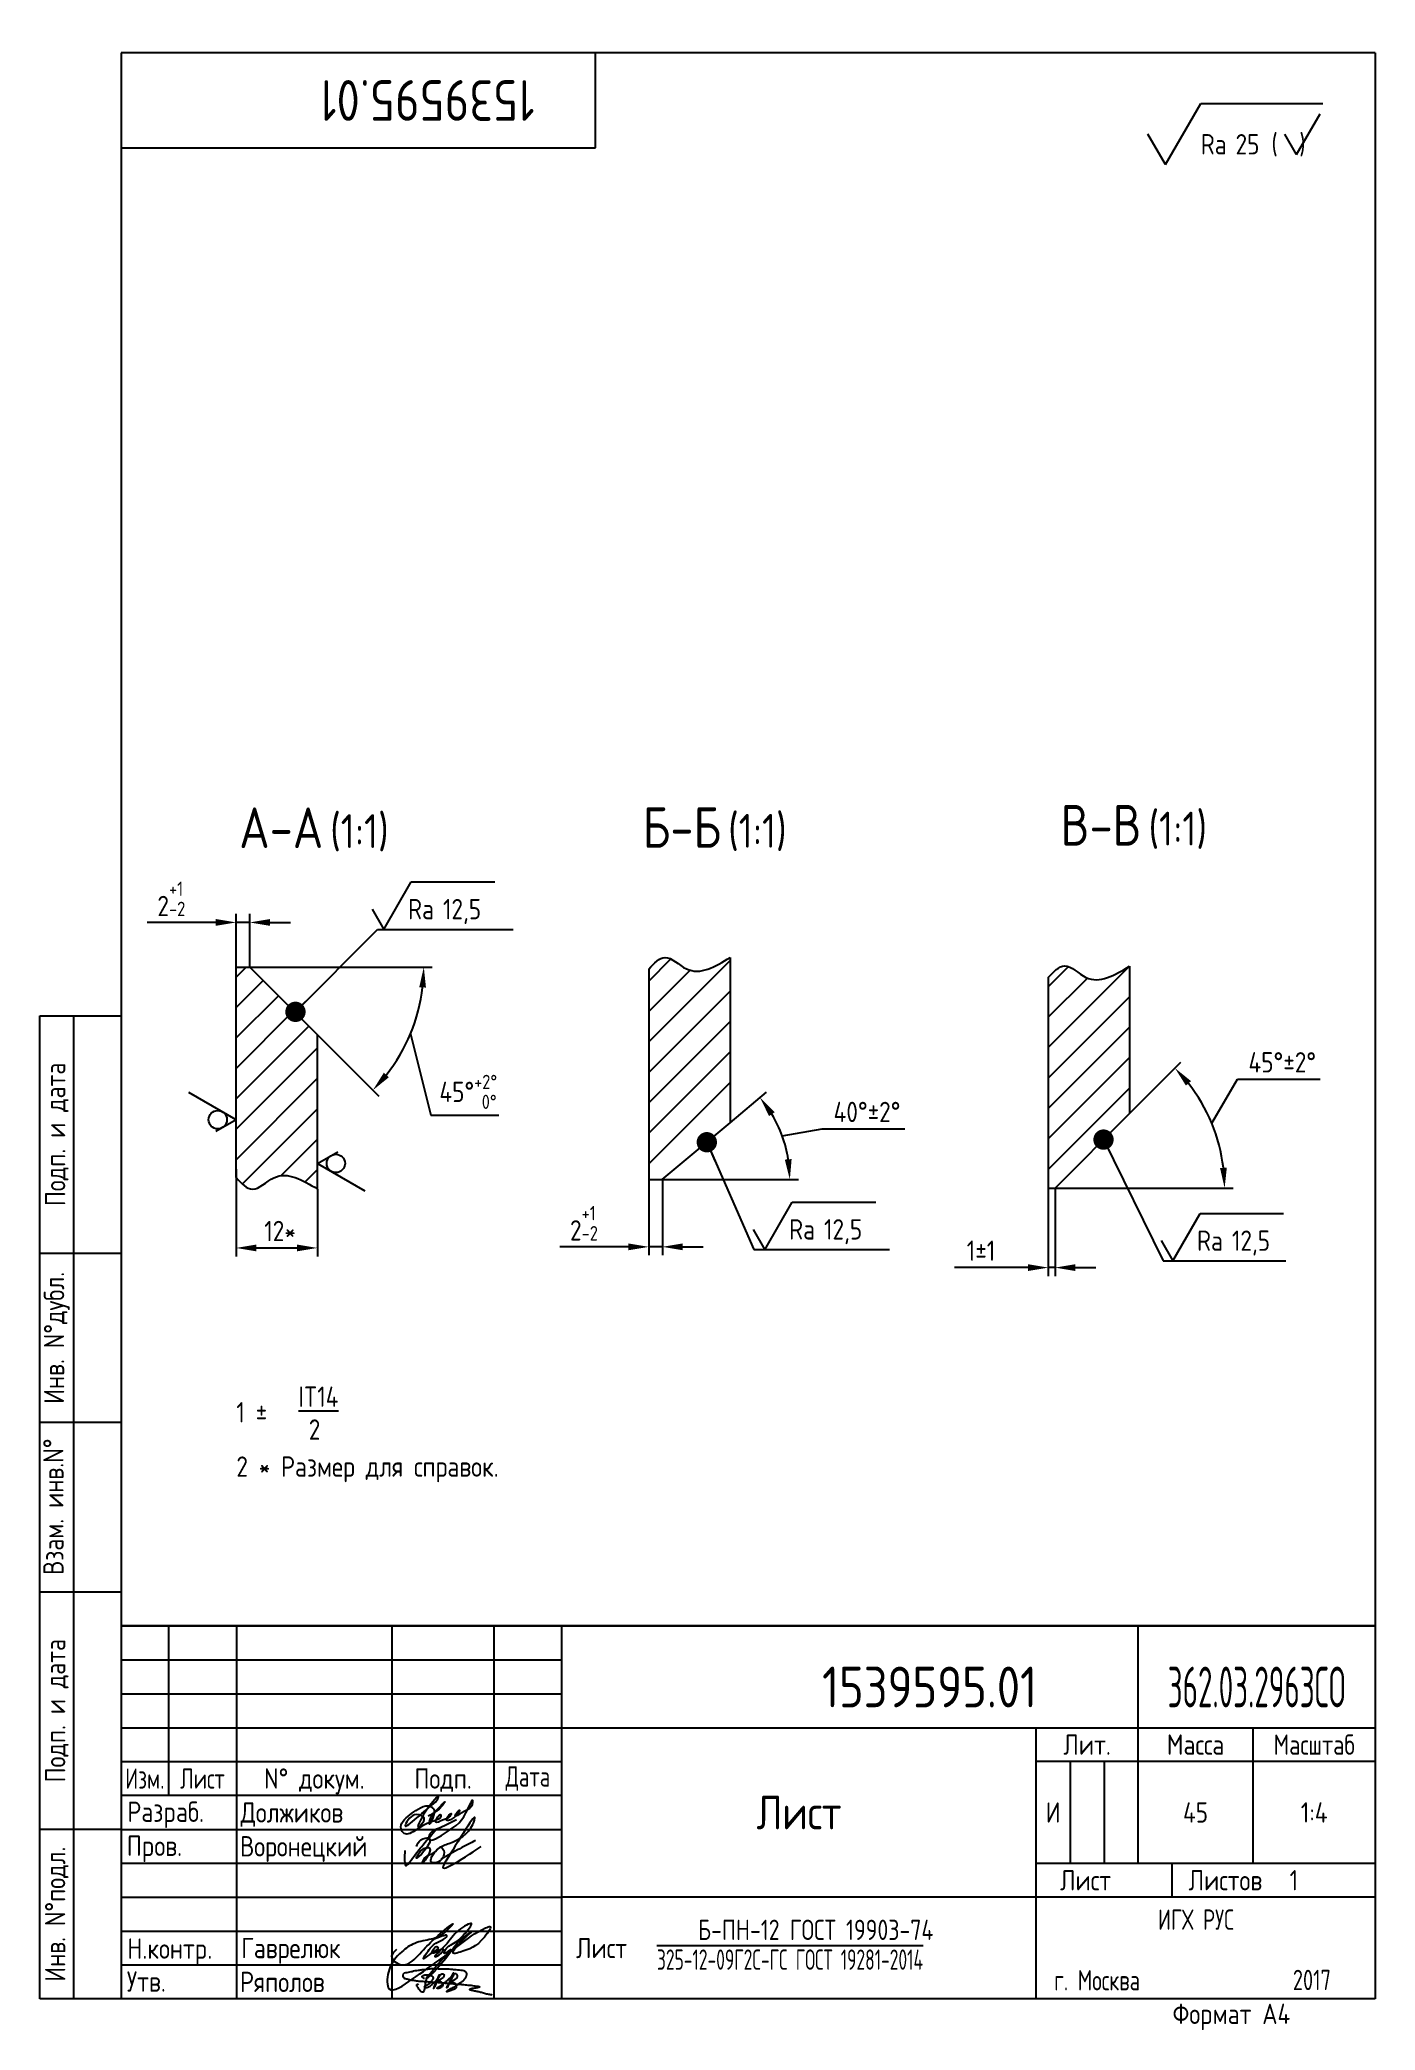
# Paper-space layout 'A4_protect' of a CAD drawing. Header units: millimetres. Extents: x 8 to 205, y 0 to 294.
# The model-space entities are those that its viewports show. They can reach past a viewport. Long polylines and large blocks are cut down to what shows.
import ezdxf
from ezdxf.enums import TextEntityAlignment as Align

# ---------------------------------------------------------------- set-up
doc = ezdxf.new("R2010")
doc.units = ezdxf.units.MM
doc.header["$LTSCALE"] = 0.7
for name, color, linetype in [('Bord', 1, 'Continuous'), ('Cont', 6, 'Continuous'), ('Dim', 7, 'Continuous'), ('Hatch', 2, 'Continuous'), ('Text', 3, 'Continuous'), ('Textb', 6, 'Continuous'), ('Vporti', 7, 'Continuous')]:
    doc.layers.add(name, color=color, linetype=linetype)
doc.layers.get('Vporti').off()
doc.styles.add('Style1', font='romans.shx', dxfattribs={"width": 0.8})
doc.dimstyles.new('Anqular$2', dxfattribs={"dimtxt": 3, "dimasz": 3, "dimexe": 1.25, "dimexo": 0, "dimgap": 1, "dimtad": 2, "dimtoh": 1, "dimtxsty": 'Style1', "dimcen": 2.5, "dimclrt": 3, "dimadec": 0, "dimazin": 0, "dimtfac": 1, "dimtmove": 1, "dimatfit": 3, "dimfxl": 1, "dimarcsym": 0})
doc.dimstyles.new('Lin', dxfattribs={"dimtxt": 3, "dimasz": 3, "dimexe": 1.25, "dimexo": 0, "dimgap": 1, "dimtad": 1, "dimtoh": 1, "dimdec": 3, "dimtxsty": 'Style1', "dimcen": 2.5, "dimclrt": 3, "dimadec": 0, "dimazin": 0, "dimtfac": 1, "dimtdec": 3, "dimtmove": 0, "dimatfit": 3, "dimldrblk": 'DOT', "dimfxl": 1, "dimarcsym": 0})
doc.dimstyles.new('Lin$0', dxfattribs={"dimtxt": 3, "dimasz": 3, "dimexe": 1.25, "dimexo": 0, "dimgap": 1, "dimtad": 1, "dimtoh": 1, "dimtxsty": 'Style1', "dimcen": 2.5, "dimclrt": 3, "dimadec": 0, "dimazin": 0, "dimtfac": 1, "dimtmove": 0, "dimatfit": 3, "dimldrblk": 'NONE', "dimfxl": 1, "dimarcsym": 0})

# ---------------------------------------------------------------- blocks, each defined once
blk = doc.blocks.new('A4')
at = {"layer": 'Bord'}
for p, q in [((20, 55), (85, 55)), ((20, 50), (85, 50)), ((20, 45), (85, 45)), ((160, 40), (160, 25)), ((165, 40), (165, 25)), ((20, 30), (85, 30)), ((20, 25), (85, 25)), ((20, 20), (85, 20)), ((20, 15), (85, 15)), ((20, 10), (85, 10))]:
    blk.add_line(p, q, dxfattribs=at)
at = {"layer": 'Cont'}
for p, q in [((205, 292), (20, 292)), ((20, 292), (20, 5)), ((90, 278), (90, 292)), ((205, 292), (205, 5)), ((20, 278), (90, 278)), ((8, 5), (8, 150)), ((8, 150), (20, 150)), ((13, 5), (13, 150)), ((8, 115), (20, 115)), ((20, 90), (8, 90)), ((20, 65), (8, 65)), ((205, 60), (20, 60)), ((20, 60), (205, 60)), ((27, 60), (27, 35)), ((37, 60), (37, 5)), ((60, 5), (60, 60)), ((75, 60), (75, 5)), ((85, 5), (85, 60)), ((170, 60), (170, 25)), ((85, 45), (205, 45)), ((155, 5), (155, 45)), ((187, 25), (187, 45)), ((20, 40), (85, 40)), ((205, 40), (155, 40)), ((85, 35), (20, 35)), ((20, 30), (8, 30)), ((155, 25), (205, 25)), ((175, 25), (175, 20)), ((205, 20), (85, 20)), ((20, 5), (8, 5)), ((205, 5), (20, 5))]:
    blk.add_line(p, q, dxfattribs=at)
at = {"layer": 'Text', "style": 'Style1', "width": 0.8}
for s, p in [('Подп. и дата', (10.5, 132.5)), ('Инв. N%%dдубл.', (10.5, 102.5)), ('Взам. инв.N%%d ', (10, 78.38)), ('Подп. и дата', (10.5, 47.5)), ('Инв. N%%dподл.', (10.5, 17.5))]:
    blk.add_text(s, height=3, rotation=90, dxfattribs=at).set_placement(p, align=Align.MIDDLE)
at = {"layer": 'Text', "style": 'Style1'}
for s, width, p in [('Лит.', 0.8, (162.5, 42.5)), ('Масса', 0.8, (178.5, 42.5)), ('Масштаб', 0.75, (196, 42.5)), ('Изм.', 0.7, (23.5, 37.5)), ('Лист', 0.7, (32, 37.5)), ('N%%d докум.', 0.8, (48.5, 37.5)), ('Подп.', 0.8, (67.5, 37.5)), ('Лист', 0.8, (162.27, 22.5)), ('Листов', 0.8, (182.9, 22.5))]:
    blk.add_text(s, height=3, dxfattribs=dict(at, width=width)).set_placement(p, align=Align.MIDDLE_CENTER)
at = {"layer": 'Text', "style": 'Style1', "width": 0.7}
for s, p in [('Дата', (80, 37.5)), ('ИГХ РУС', (178.57, 16.69))]:
    blk.add_text(s, height=3, dxfattribs=at).set_placement(p, align=Align.MIDDLE)
at = {"layer": 'Text', "style": 'Style1'}
for s, width, p in [('Разpаб.', 0.8, (20.92, 31.1)), ('Пpов.', 0.8, (20.84, 26.08)), ('Н.контp.', 0.8, (20.92, 10.92)), ('Утв.', 0.8, (20.84, 6.06)), ('г. Москва', 0.7, (157.64, 6.25)), ('Фоpмат А4', 0.8, (175.11, 1.29))]:
    blk.add_text(s, height=3, dxfattribs=dict(at, width=width)).set_placement(p)
for tag, p, width in [('ФИО', (39, 31), 0.8), ('ФИО', (39, 26), 0.8), ('ГОСТ_СОРТАМЕНТА', (98.19, 14), 0.8), ('ФИО', (39, 11), 0.8), ('ФИО', (39, 6), 0.8), ('2017', (192.85, 6.29), 0.7)]:
    blk.add_attdef(tag, p, '', height=3, dxfattribs=dict(at, width=width))
at = {"layer": 'Text', "style": 'Style1', "width": 0.8}
for tag, p in [('И', (157.49, 32.5)), ('700', (178.5, 32.5)), ('1:20', (196, 32.5))]:
    blk.add_attdef(tag, text='', height=3, dxfattribs=at).set_placement(p, align=Align.MIDDLE)
blk.add_attdef('Сборочный_чертеж', text='', height=3, dxfattribs=at).set_placement((120, 21.3), align=Align.CENTER)
for tag, p in [('1', (171.12, 22.5)), ('2', (193, 22.5))]:
    blk.add_attdef(tag, text='', height=3, dxfattribs=at).set_placement(p, align=Align.MIDDLE_CENTER)
blk.add_attdef('ЛИСТ', text='', height=3, dxfattribs=at).set_placement((85.99, 12.5), align=Align.MIDDLE_LEFT)
at = {"layer": 'Text', "style": 'Style1', "width": 0.7}
blk.add_attdef('%%OГОСТ_ТЕХ._ТРЕБОВАНИЙ', text='', height=3, dxfattribs=at).set_placement((98.19, 8), align=Align.BOTTOM_LEFT)
at = {"layer": 'Textb', "style": 'Style1', "width": 0.8}
blk.add_attdef('1234567', (81, 290), '', height=6, rotation=180, dxfattribs=at)
blk.add_attdef('1234567', (123.4, 48), '', height=6, dxfattribs=at)
for tag, height, p in [('123ХЯ', 6, (183.62, 48)), ('НАИМЕНОВАНИЕ', 5, (120, 30))]:
    blk.add_attdef(tag, text='', height=height, dxfattribs=at).set_placement(p, align=Align.CENTER)
blk = doc.blocks.new('A$C314368CF')
at = {"layer": 'Text'}
for q in [(7.18, 6), (1.98, 3)]:
    blk.add_line((3.72, 0), q, dxfattribs=at)
at = {"layer": 'Text', "style": 'Style1', "width": 0.8}
blk.add_text('(  )', height=3, dxfattribs=at).set_placement((0, 0))
blk = doc.blocks.new('sherISO_17')
at = {"layer": 'Cont'}
for p, q in [((-30.94, -16.46), (-25.74, -7.46)), ((-25.74, -7.46), (-7.72, -7.46)), ((-30.94, -16.46), (-33.54, -11.96))]:
    blk.add_line(p, q, dxfattribs=at)
blk.add_blockref('A$C314368CF', (-15.31, -14.96))
at = {"layer": 'Textb', "style": 'Style1', "width": 0.8}
blk.add_text('Ra', height=3, dxfattribs=at).set_placement((-25.74, -14.96))
blk.add_attdef('25', (-20.6, -14.96), '', height=3, dxfattribs=at)
blk = doc.blocks.new('ZNAK02')
at = {"layer": 'Textb', "style": 'Style1', "width": 0.8}
blk.add_attdef('А-А', text='', height=6, dxfattribs=at).set_placement((13.92, -0.06), align=Align.RIGHT)
blk.add_attdef('SC(1)', (14.94, -0.06), '', height=5, dxfattribs=at)
blk = doc.blocks.new('*D20')
at = {"layer": 'Defpoints', "color": 0, "transparency": 16777216}
for p in [(-723.39, 427.65), (-725.39, 421.07), (-723.39, 421.07, 0)]:
    blk.add_point(p, dxfattribs=at)
at = {"layer": 'Dim', "color": 0, "lineweight": -2, "transparency": 16777216}
for p, q in [((-725.39, 421.07), (-725.39, 428.9)), ((-723.39, 421.07), (-723.39, 428.9)), ((-728.39, 427.65), (-738.49, 427.65)), ((-723.39, 427.65), (-725.39, 427.65)), ((-720.39, 427.65), (-717.39, 427.65))]:
    blk.add_line(p, q, dxfattribs=at)
at = {"layer": 'Dim', "color": 0, "transparency": 16777216}
for points in [[(-728.39, 428.15), (-728.39, 427.15), (-725.39, 427.65)], [(-720.39, 428.15), (-720.39, 427.15), (-723.39, 427.65)]]:
    blk.add_solid(points, dxfattribs=at)
at = {"layer": 'Dim', "color": 3, "transparency": 16777216, "insert": (-734.94, 431.13), "char_height": 3, "attachment_point": 5, "style": 'Style1'}
blk.add_mtext('2{}{\\H0.71x;\\C3;\\S+1^ -2;}', dxfattribs=at)
blk = doc.blocks.new('_Dot')
at = {"color": 0, "linetype": 'ByBlock', "lineweight": -2}
blk.add_line((-0.5, 0), (-1, 0), dxfattribs=at)
at = {"color": 0, "linetype": 'ByBlock', "const_width": 0.5}
blk.add_lwpolyline([(-0.25, 0, 1), (0.25, 0, 1)], format="xyb", close=True, dxfattribs=at)
blk = doc.blocks.new('*D21')
at = {"layer": 'Defpoints', "color": 0, "transparency": 16777216}
for p in [(-725.39, 391.27), (-713.39, 388.33), (-713.39, 379.64)]:
    blk.add_point(p, dxfattribs=at)
at = {"layer": 'Dim', "color": 0, "lineweight": -2, "transparency": 16777216}
for p, q in [((-725.39, 391.27), (-725.39, 378.39)), ((-713.39, 388.33), (-713.39, 378.39)), ((-722.39, 379.64), (-716.39, 379.64))]:
    blk.add_line(p, q, dxfattribs=at)
at = {"layer": 'Dim', "color": 0, "transparency": 16777216}
for points in [[(-722.39, 380.14), (-722.39, 379.14), (-725.39, 379.64)], [(-716.39, 380.14), (-716.39, 379.14), (-713.39, 379.64)]]:
    blk.add_solid(points, dxfattribs=at)
at = {"layer": 'Dim', "color": 3, "transparency": 16777216, "insert": (-718.91, 382.14), "char_height": 3, "attachment_point": 5, "style": 'Style1'}
blk.add_mtext('12*', dxfattribs=at)
blk = doc.blocks.new('_None')
blk = doc.blocks.new('*D22')
at = {"layer": 'Defpoints', "color": 0, "transparency": 16777216}
for p in [(-725.39, 421.07), (-723.39, 421.07), (-723.39, 421.07), (-698.58, 414.42), (-713.39, 411.07)]:
    blk.add_point(p, dxfattribs=at)
at = {"layer": 'Dim', "color": 0, "lineweight": -2, "transparency": 16777216}
for p, q in [((-723.39, 421.07), (-696.45, 421.07)), ((-713.39, 411.07), (-704.34, 402.02)), ((-699.66, 411.24), (-696.65, 399.21)), ((-696.65, 399.21), (-686.63, 399.21))]:
    blk.add_line(p, q, dxfattribs=at)
blk.add_arc((-723.39, 421.07), 25.69, 321.6957, 353.3043, dxfattribs=at)
at = {"layer": 'Dim', "color": 0, "transparency": 16777216}
for points in [[(-698.37, 418.1), (-697.38, 418.04), (-697.7, 421.07)], [(-702.86, 404.81), (-703.6, 405.48), (-705.22, 402.9)]]:
    blk.add_solid(points, dxfattribs=at)
at = {"layer": 'Dim', "color": 3, "transparency": 16777216, "insert": (-691.14, 402.66), "char_height": 3, "attachment_point": 5, "style": 'Style1'}
blk.add_mtext('\\A1;45°{\\H2.100000;\\S+2°^  0°;}', dxfattribs=at)
blk = doc.blocks.new('sherISO_01')
at = {"layer": 'Text'}
blk.add_line((4.04, 7), (16.36, 7), dxfattribs=at)
blk.add_lwpolyline([(-1.73, 3), (0, 0), (4.04, 7)], dxfattribs=at)
at = {"layer": 'Text', "style": 'Style1', "width": 0.8}
blk.add_text('Ra', height=3, dxfattribs=at).set_placement((3.58, 1.5))
blk.add_attdef('12,5', (8.73, 1.5), '', height=3, dxfattribs=at)
blk = doc.blocks.new('*D23')
at = {"layer": 'Defpoints', "color": 0, "transparency": 16777216}
for p in [(-664.51, 389.72), (-662.51, 389.72, 0), (-662.51, 379.8)]:
    blk.add_point(p, dxfattribs=at)
at = {"layer": 'Dim', "color": 0, "lineweight": -2, "transparency": 16777216}
for p, q in [((-664.51, 389.72), (-664.51, 378.55)), ((-662.51, 389.72), (-662.51, 378.55)), ((-667.51, 379.8), (-677.62, 379.8)), ((-662.51, 379.8), (-664.51, 379.8)), ((-659.51, 379.8), (-656.51, 379.8))]:
    blk.add_line(p, q, dxfattribs=at)
at = {"layer": 'Dim', "color": 0, "transparency": 16777216}
for points in [[(-667.51, 380.3), (-667.51, 379.3), (-664.51, 379.8)], [(-659.51, 380.3), (-659.51, 379.3), (-662.51, 379.8)]]:
    blk.add_solid(points, dxfattribs=at)
at = {"layer": 'Dim', "color": 3, "transparency": 16777216, "insert": (-674.07, 383.29), "char_height": 3, "attachment_point": 5, "style": 'Style1'}
blk.add_mtext('2{}{\\H0.71x;\\C3;\\S+1^ -2;}', dxfattribs=at)
blk = doc.blocks.new('*D24')
at = {"layer": 'Defpoints', "color": 0, "transparency": 16777216}
for p in [(-652.51, 398.11), (-645.7, 398.17), (-664.51, 389.72), (-662.51, 389.72), (-662.51, 389.72)]:
    blk.add_point(p, dxfattribs=at)
at = {"layer": 'Dim', "color": 0, "lineweight": -2, "transparency": 16777216}
for p, q in [((-652.51, 398.11), (-647.14, 402.62)), ((-644.83, 396.16), (-638.92, 397.2)), ((-638.92, 397.2), (-626.72, 397.2)), ((-662.51, 389.72), (-642.45, 389.72))]:
    blk.add_line(p, q, dxfattribs=at)
blk.add_arc((-662.51, 389.72), 18.82, 9.145, 30.855, dxfattribs=at)
at = {"layer": 'Dim', "color": 0, "transparency": 16777216}
for points in [[(-646.77, 399.08), (-645.95, 399.66), (-648.1, 401.82)], [(-643.44, 392.75), (-644.44, 392.67), (-643.7, 389.72)]]:
    blk.add_solid(points, dxfattribs=at)
at = {"layer": 'Dim', "color": 3, "transparency": 16777216, "insert": (-632.32, 399.7), "char_height": 3, "attachment_point": 5, "style": 'Style1'}
blk.add_mtext('40°%%p2%%d', dxfattribs=at)
blk = doc.blocks.new('sherISO_09')
at = {"layer": 'Text'}
for q in [(4.04, 7), (-1.73, 3)]:
    blk.add_line((0, 0), q, dxfattribs=at)
blk.add_circle((0, 2.71), 1.35, dxfattribs=at)
blk = doc.blocks.new('*D25')
at = {"layer": 'Defpoints', "color": 0, "transparency": 16777216}
for p in [(-605.58, 388.47), (-604.58, 388.47), (-604.58, 376.74)]:
    blk.add_point(p, dxfattribs=at)
at = {"layer": 'Dim', "color": 0, "lineweight": -2, "transparency": 16777216}
for p, q in [((-605.58, 388.47), (-605.58, 375.49)), ((-604.58, 388.47), (-604.58, 375.49)), ((-608.58, 376.74), (-619.41, 376.74)), ((-604.58, 376.74), (-605.58, 376.74)), ((-601.58, 376.74), (-598.58, 376.74))]:
    blk.add_line(p, q, dxfattribs=at)
at = {"layer": 'Dim', "color": 0, "transparency": 16777216}
for points in [[(-608.58, 377.24), (-608.58, 376.24), (-605.58, 376.74)], [(-601.58, 377.24), (-601.58, 376.24), (-604.58, 376.74)]]:
    blk.add_solid(points, dxfattribs=at)
at = {"layer": 'Dim', "color": 3, "transparency": 16777216, "insert": (-615.5, 379.24), "char_height": 3, "attachment_point": 5, "style": 'Style1'}
blk.add_mtext('1%%p1', dxfattribs=at)
blk = doc.blocks.new('*D26')
at = {"layer": 'Defpoints', "color": 0, "transparency": 16777216}
for p in [(-594.58, 398.47), (-580.41, 394.94), (-606.58, 388.47), (-604.58, 388.47), (-604.58, 388.47)]:
    blk.add_point(p, dxfattribs=at)
at = {"layer": 'Dim', "color": 0, "lineweight": -2, "transparency": 16777216}
for p, q in [((-594.58, 398.47), (-586, 407.04)), ((-581.46, 398.04), (-577.66, 404.52)), ((-577.66, 404.52), (-565.46, 404.52)), ((-604.58, 388.47), (-578.31, 388.47))]:
    blk.add_line(p, q, dxfattribs=at)
blk.add_arc((-604.58, 388.47), 25.02, 6.8732, 38.1268, dxfattribs=at)
at = {"layer": 'Dim', "color": 0, "transparency": 16777216}
for points in [[(-585.27, 403.58), (-584.52, 404.25), (-586.89, 406.16)], [(-579.24, 391.49), (-580.24, 391.43), (-579.56, 388.47)]]:
    blk.add_solid(points, dxfattribs=at)
at = {"layer": 'Dim', "color": 3, "transparency": 16777216, "insert": (-571.06, 407.02), "char_height": 3, "attachment_point": 5, "style": 'Style1'}
blk.add_mtext('45°%%p2%%d', dxfattribs=at)

msp = doc.modelspace()

# ---------------------------------------------------------------- hatches: boundary and pattern name
at = {"layer": 'Hatch'}
h = msp.add_hatch(dxfattribs=at)
h.set_pattern_fill('ANSI31', color=256, angle=-180, style=0)
h.set_pattern_definition([(45, (-2000.099, 93.696), (-2.245064, 2.245064), [])])
edge = h.paths.add_edge_path()
edge.add_line((-652.5148, 399.723), (-662.5148, 389.723))
edge.add_line((-662.5148, 389.723), (-664.5148, 389.723))
edge.add_line((-664.5148, 389.723), (-664.5148, 420.7737))
edge.add_spline(control_points=[(-664.5148, 420.7737), (-663.7247, 421.622), (-661.9793, 423.4959), (-658.0973, 419.1144), (-654.7152, 421.1394), (-652.5148, 422.4568)], knot_values=[0, 0, 0, 0, 2.95589732, 6.52954681, 13.1833121, 13.1833121, 13.1833121, 13.1833121], degree=3, periodic=0)
edge.add_line((-652.5148, 422.4568), (-652.5148, 399.723))
h = msp.add_hatch(dxfattribs=at)
h.set_pattern_fill('ANSI31', color=256, style=0)
edge = h.paths.add_edge_path()
edge.add_line((-713.3859, 411.0668), (-723.3859, 421.0668))
edge.add_line((-723.3859, 421.0668), (-725.3859, 421.0668))
edge.add_line((-725.3859, 421.0668), (-725.3859, 390.0161))
edge.add_spline(control_points=[(-725.3859, 390.0161), (-724.5958, 389.1678), (-722.8504, 387.2939), (-718.9684, 391.6754), (-715.5863, 389.6505), (-713.3859, 388.3331)], knot_values=[0, 0, 0, 0, 2.95589732, 6.52954681, 13.1833121, 13.1833121, 13.1833121, 13.1833121], degree=3, periodic=0)
edge.add_line((-713.3859, 388.3331), (-713.3859, 411.0668))
h = msp.add_hatch(dxfattribs=at)
h.set_pattern_fill('ANSI31', color=256, style=0)
edge = h.paths.add_edge_path()
edge.add_spline(control_points=[(-593.5816, 421.2006), (-595.782, 419.8831), (-599.1641, 417.8582), (-603.0461, 422.2397), (-604.7915, 420.3658), (-605.5816, 419.5175)], knot_values=[0, 0, 0, 0, 6.65376529, 10.22741478, 13.1833121, 13.1833121, 13.1833121, 13.1833121], degree=3, periodic=0)
edge.add_line((-605.5816, 419.5175), (-605.5816, 388.4668))
edge.add_line((-605.5816, 388.4668), (-604.5816, 388.4668))
edge.add_line((-604.5816, 388.4668), (-593.5816, 399.4668))
edge.add_line((-593.5816, 399.4668), (-593.5816, 421.2006))

# ---------------------------------------------------------------- linework, layer by layer
at = {"layer": 'Bord'}
for points in [[(-664.5148, 420.7737), (-663.7247, 421.622), (-661.9793, 423.4959), (-658.0973, 419.1144), (-654.7152, 421.1394), (-652.5148, 422.4568)], [(-605.5816, 419.5175), (-604.7915, 420.3658), (-603.0461, 422.2397), (-599.1641, 417.8582), (-595.782, 419.8831), (-593.5816, 421.2006)], [(-725.3859, 390.0161), (-724.5958, 389.1678), (-722.8504, 387.2939), (-718.9684, 391.6754), (-715.5863, 389.6505), (-713.3859, 388.3331)]]:
    msp.add_open_spline(points, degree=3, knots=[0, 0, 0, 0, 2.95589732, 6.52954681, 13.1833121, 13.1833121, 13.1833121, 13.1833121], dxfattribs=at)
at = {"layer": 'Cont'}
for p, q in [((-725.3859, 390.0161), (-725.3859, 421.0668)), ((-725.3859, 421.0668), (-723.3859, 421.0668)), ((-725.3859, 421.0668), (-723.3859, 421.0668)), ((-723.3859, 421.0668), (-713.3859, 411.0668)), ((-664.5148, 420.7737), (-664.5148, 389.723)), ((-652.5148, 422.4568), (-652.5148, 398.114)), ((-593.5816, 421.2006), (-593.5816, 399.4668)), ((-605.5816, 419.5175), (-605.5816, 388.4668)), ((-713.3859, 388.3331), (-713.3859, 411.0668)), ((-604.5816, 388.4668), (-593.5816, 399.4668)), ((-662.5148, 389.723), (-652.5148, 398.114)), ((-664.5148, 389.723), (-662.5148, 389.723)), ((-605.5816, 388.4668), (-604.5816, 388.4668)), ((-605.5816, 388.4668), (-604.5816, 388.4668))]:
    msp.add_line(p, q, dxfattribs=at)

# ---------------------------------------------------------------- block references
for p, rotation in [((-725.3859, 398.5491), 90), ((-713.3859, 392.1017), 270)]:
    msp.add_blockref('sherISO_09', p, dxfattribs=dict(rotation=rotation))
at = {"layer": 'Dim'}
for p in [(-703.604, 426.6137), (-647.3892, 379.3826), (-587.2184, 377.7155)]:
    msp.add_blockref('sherISO_01', p, dxfattribs=at).add_auto_attribs({'12,5': '12,5'})
at = {"layer": 'Textb'}
for p, values in [((-726.4523, 438.6764, 0), {'А-А': 'А-А', 'SC(1)': '(1:1)'}), ((-667.7452, 438.7271, 0), {'А-А': 'Б-Б', 'SC(1)': '(1:1)'}), ((-605.7322, 439.0422, 0), {'А-А': 'B-B', 'SC(1)': '(1:1)'})]:
    msp.add_blockref('ZNAK02', p, dxfattribs=at).add_auto_attribs(values)

# ---------------------------------------------------------------- dimensions: what is measured, and where the dimension line sits
at = {"layer": 'Dim'}
for base, p1, p2, text, dimstyle, override, picture, middle in [((-723.3859, 427.6453), (-725.3859, 421.0668), (-723.3859, 421.0668, 0), '<>{}{\\H0.71x;\\C3;\\S+1^ -2;}', 'Lin', {"dimtp": 1, "dimtm": 2, "dimtmove": 0}, '*D20', (-734.9396, 427.6453)), ((-713.3859, 379.6406), (-725.3859, 391.2689), (-713.3859, 388.3331), '<>*', 'Lin$0', {"dimtp": 1, "dimtm": 2}, '*D21', (-718.9093, 379.6406)), ((-662.5148, 379.8003), (-664.5148, 389.723), (-662.5148, 389.723, 0), '<>{}{\\H0.71x;\\C3;\\S+1^ -2;}', 'Lin', {"dimtp": 1, "dimtm": 2, "dimtmove": 0}, '*D23', (-674.0685, 379.8003)), ((-604.5816, 376.7437), (-605.5816, 388.4668), (-604.5816, 388.4668), '<>%%p1', 'Lin', {"dimtp": 1, "dimtm": 2, "dimtmove": 0}, '*D25', (-615.4959, 376.7437))]:
    dim = msp.add_linear_dim(base=base, p1=p1, p2=p2, text=text, dimstyle=dimstyle, override=override, dxfattribs=at)
    dim.commit()
    dim.dimension.update_dxf_attribs({"geometry": picture, "text_midpoint": middle, "dimtype": 160})
dim = msp.add_angular_dim_2l(base=(-698.5751, 414.4187), line1=((-725.3859, 421.0668), (-723.3859, 421.0668)), line2=((-723.3859, 421.0668), (-713.3859, 411.0668)), dimstyle='Anqular$2', override={"dimgap": 1, "dimtol": 1, "dimlim": 0, "dimtp": 2, "dimtm": 0, "dimtfac": 0.7, "dimtmove": 1, "dimtolj": 1}, dxfattribs=at)
dim.commit()
dim.dimension.update_dxf_attribs({"geometry": '*D22', "text_midpoint": (-691.1422, 402.6598), "dimtype": 162})
dim = msp.add_angular_dim_2l(base=(-580.4111, 394.9433), line1=((-606.5816, 388.4668), (-604.5816, 388.4668)), line2=((-604.5816, 388.4668), (-594.5816, 398.4668)), text='<>%%p2%%d', dimstyle='Anqular$2', override={"dimtmove": 1}, dxfattribs=at)
dim.commit()
dim.dimension.update_dxf_attribs({"geometry": '*D26', "text_midpoint": (-571.0583, 407.0154), "dimtype": 162})
dim = msp.add_angular_dim_2l(base=(-645.7004, 398.1676), line1=((-662.5148, 389.723), (-652.5148, 398.114)), line2=((-664.5148, 389.723), (-662.5148, 389.723)), text='<>%%p2%%d', dimstyle='Anqular$2', dxfattribs=at)
dim.commit()
dim.dimension.update_dxf_attribs({"geometry": '*D24', "text_midpoint": (-632.3249, 399.7003)})

# ---------------------------------------------------------------- leaders
for points in [[(-716.6332, 414.4623), (-704.5366, 426.6301), (-684.5366, 426.6301)], [(-655.9501, 395.2315), (-648.9989, 379.3989), (-628.9989, 379.3989)], [(-597.4285, 395.6199), (-588.631, 377.7318), (-570.5576, 377.7318)]]:
    msp.add_leader(points, dimstyle='Lin', dxfattribs=at)

psp = doc.layouts.new('A4_protect')

# ---------------------------------------------------------------- linework, layer by layer
at = {"layer": 'Cont'}
psp.add_line((205, 292), (205, 5), dxfattribs=at)
at = {"layer": 'Text'}
for points, knots in [([(69.47, 31.43), (68.71, 31.01), (67.39, 30.28), (65.52, 29.7), (65.2, 27.77), (70.12, 30.87), (70.45, 31.48), (71.86, 34.5), (71.83, 33.07), (70.96, 32.94), (68.76, 31.47), (70.08, 33.22), (69.54, 31.71), (67.02, 30.6), (68.91, 32.77), (68.36, 31.57), (67.64, 31.6), (65.77, 30.36), (67.11, 32.62), (67.23, 31.53), (65.32, 31.08), (64.05, 30.25), (61.91, 28.9), (60.86, 30.63), (62.36, 32.05), (63.77, 33.01), (65.05, 33.65), (66.01, 33.24), (66.42, 32.25), (65.12, 29.93), (65.82, 32.22), (66.42, 32.67), (68.07, 34.48), (67.08, 33.03), (66.35, 32.49), (65.55, 32.1), (65.3, 31.97)], [0, 0, 0, 0, 2.703743, 4.672825, 5.02799, 7.955933, 13.437489, 13.883188, 14.189441, 16.413959, 17.478513, 18.47964, 18.959294, 20.910841, 22.003091, 22.470554, 23.533771, 24.710748, 26.01626, 26.201331, 27.488187, 30.382065, 32.258784, 33.069724, 35.439902, 37.010787, 38.612861, 39.32109, 39.818865, 41.83144, 42.782113, 44.494961, 45.867914, 46.467245, 48.290622, 49.101188, 49.101188, 49.101188, 49.101188]), ([(63.82, 30.64), (64.24, 31.56), (64.78, 32.74), (67.04, 35.31), (66.59, 34.14), (65.09, 33.11), (60.88, 29), (62.53, 31.75), (63.51, 32.43), (65.08, 31.74), (64.44, 30.93), (63.92, 30.24), (63.76, 30.51), (63.8, 30.6), (63.82, 30.64)], [0, 0, 0, 0, 4.062617, 5.226919, 5.800291, 6.663227, 11.774431, 12.938639, 14.11351, 15.354081, 16.396133, 16.918576, 17.03251, 17.182794, 17.182794, 17.182794, 17.182794]), ([(63.55, 27.45), (63.71, 27.83), (64.02, 28.58), (66.53, 29.14), (64.72, 26.69), (63.2, 25.36), (64.26, 27.35), (66.4, 27.42), (63.93, 24.12), (64.99, 26.33), (66.16, 26.23), (67.13, 27.73), (67.97, 26.36), (67.13, 25.02), (65.1, 25.02), (66.68, 27.42), (69.09, 28.09), (71.46, 29.37), (72.95, 33.8), (69.17, 27.27), (66.5, 23.13), (69.97, 25.4), (73.11, 27.45)], [0, 0, 0, 0, 1.213353, 2.399709, 5.497648, 5.861317, 7.611627, 8.43806, 10.837371, 11.583123, 13.461301, 14.534506, 15.162086, 17.217848, 17.944717, 20.123775, 21.948027, 26.460707, 27.144718, 34.52243, 35.159468, 41.304292, 41.304292, 41.304292, 41.304292]), ([(61.86, 26.89), (61.82, 26.44), (61.76, 25.78), (61.91, 24.24), (63.25, 26.14), (64.38, 27.57), (65.76, 29.18), (66.56, 30.12)], [0, 0, 0, 0, 1.523947, 2.237958, 3.351836, 5.856423, 9.374056, 9.374056, 9.374056, 9.374056]), ([(72.29, 28.34), (71.52, 27.95), (69.8, 27.08), (68.13, 26.13), (67.21, 25.6)], [0, 0, 0, 0, 2.587978, 5.77327, 5.77327, 5.77327, 5.77327]), ([(60.6, 12.27), (60.26, 11.96), (59.38, 11.15), (61.77, 9.29), (64.91, 12.55), (66.4, 14.16), (69.29, 16.38), (67.39, 14.3), (65.98, 13.78), (63.28, 13.39), (60.98, 11.73), (59.25, 9.69), (59.1, 5.17), (65.25, 9.54), (69.01, 12.15), (72.29, 14.85), (74.96, 15.98), (72.64, 12.65), (71.35, 12.33), (68.04, 11.27), (70.3, 13.7), (72.37, 15.42), (69.68, 13.61), (68.58, 11.51), (63.8, 6.39), (66.4, 9.87), (69.51, 13.09), (67.38, 11.29), (67.93, 12.62), (69.09, 13.15), (70.28, 14), (72.54, 16.85), (68.92, 14.74), (68.62, 13.43), (65.58, 10.83), (67.19, 11.53), (67.8, 12.75), (66.74, 11.97), (65.44, 11.44), (66.49, 13.09), (66.85, 12.37), (65.78, 11.91), (63.97, 10.16), (65.46, 12.4), (66.38, 13.35), (67.53, 13.67), (68.49, 14.7), (67.24, 14.22), (66.2, 13.82)], [0, 0, 0, 0, 1.17994, 3.087717, 5.863103, 12.338328, 12.854096, 14.088578, 16.834551, 19.302558, 21.570562, 25.210018, 27.650956, 31.348291, 40.129863, 44.562748, 45.223917, 46.979401, 51.214655, 52.099288, 55.323111, 56.227801, 58.471865, 60.028126, 65.752911, 68.466223, 71.038525, 71.934922, 72.780229, 73.495807, 76.028152, 77.999346, 80.11892, 83.1954, 85.334448, 86.270878, 87.060466, 88.110212, 88.803314, 89.989889, 90.197567, 90.706974, 92.884587, 94.19917, 96.055742, 97.375783, 97.753899, 99.636325, 99.636325, 99.636325, 99.636325]), ([(64.74, 7.99), (64.69, 8), (64.61, 8.03), (64.51, 8.12), (64.42, 8.19), (64.36, 8.31), (64.44, 8.39), (64.56, 8.46), (64.73, 8.51), (64.93, 8.54), (65.17, 8.57), (65.39, 8.54), (65.62, 8.49), (65.82, 8.4), (66.02, 8.25), (66.03, 8.04), (65.95, 7.88), (65.85, 7.72), (65.74, 7.56), (65.6, 7.4), (65.47, 7.24), (65.32, 7.14), (65.2, 7.04), (65.06, 6.98), (64.92, 6.92), (64.81, 6.86), (64.73, 6.83), (64.69, 6.77), (64.76, 6.72), (64.84, 6.71), (64.97, 6.69), (65.12, 6.69), (65.29, 6.74), (65.49, 6.81), (65.67, 6.96), (65.83, 7.13), (66.01, 7.27), (66.16, 7.43), (66.31, 7.55), (66.41, 7.66), (66.5, 7.76), (66.64, 7.91), (66.76, 8.15), (66.86, 8.3), (66.92, 8.58), (66.8, 8.28), (66.77, 8.06), (66.61, 7.71), (66.52, 7.43), (66.43, 7.19), (66.32, 6.93), (66.24, 6.74), (66.03, 6.39), (66.19, 6.79), (66.28, 7.07), (66.45, 7.36), (66.58, 7.62), (66.65, 7.81), (66.76, 8.02), (66.89, 8.2), (66.97, 8.37), (67.09, 8.5), (67.22, 8.66), (67.42, 8.72), (67.59, 8.65), (67.65, 8.49), (67.6, 8.32), (67.47, 8.13), (67.27, 7.99), (67.12, 7.84), (66.97, 7.78), (66.88, 7.74), (66.69, 7.71), (66.92, 7.69), (67.05, 7.62), (67.22, 7.55), (67.32, 7.41), (67.42, 7.29), (67.46, 7.16), (67.46, 6.99), (67.37, 6.82), (67.2, 6.68), (66.98, 6.56), (66.8, 6.48), (66.59, 6.54), (66.7, 6.72), (66.85, 6.78), (67.02, 6.89), (67.18, 6.98), (67.31, 7.08), (67.43, 7.15), (67.52, 7.23), (67.62, 7.3), (67.72, 7.39), (67.85, 7.49), (68.03, 7.64), (68.22, 7.81), (68.4, 7.99), (68.55, 8.11), (68.69, 8.23), (68.77, 8.36), (68.89, 8.46), (68.99, 8.59), (69.05, 8.7), (69.06, 8.89), (68.91, 8.7), (68.85, 8.56), (68.75, 8.31), (68.67, 8.08), (68.57, 7.84), (68.5, 7.6), (68.4, 7.4), (68.3, 7.17), (68.24, 6.96), (68.17, 6.76), (68.13, 6.65), (67.96, 6.61), (68.19, 6.95), (68.32, 7.16), (68.5, 7.49), (68.62, 7.7), (68.75, 7.94), (68.91, 8.22), (69.04, 8.51), (69.18, 8.69), (69.36, 8.8), (69.52, 8.63), (69.57, 8.43), (69.56, 8.24), (69.51, 8.07), (69.4, 7.95), (69.26, 7.84), (69.1, 7.73), (68.94, 7.65), (68.78, 7.61), (68.68, 7.59), (68.46, 7.6), (68.64, 7.56), (68.72, 7.52), (68.84, 7.5), (68.96, 7.45), (69.09, 7.43), (69.19, 7.34), (69.27, 7.24), (69.35, 7.13), (69.4, 7.01), (69.44, 6.88), (69.45, 6.75), (69.43, 6.61), (69.32, 6.5), (69.17, 6.39), (68.97, 6.35), (68.76, 6.27), (68.54, 6.17), (68.28, 6.1), (68.14, 6.06), (67.99, 6.04), (68.09, 6.2), (68.18, 6.26), (68.39, 6.4), (68.63, 6.5), (68.9, 6.66), (69.12, 6.78), (69.27, 6.85), (69.41, 6.94), (69.56, 7.05), (69.78, 7.2), (70.05, 7.38), (70.31, 7.56), (70.54, 7.74), (70.67, 7.91), (70.8, 8.06), (70.87, 8.22), (70.94, 8.36), (70.99, 8.54), (71.02, 8.75), (70.78, 9.1), (70.24, 9.21), (69.66, 9.25), (69.14, 9.28), (68.63, 9.35), (68.14, 9.37), (67.67, 9.36), (67.24, 9.4), (66.85, 9.4), (66.53, 9.43), (66.22, 9.45), (65.88, 9.43), (65.54, 9.41), (65.18, 9.35), (64.79, 9.29), (64.43, 9.28), (64.1, 9.23), (63.75, 9.14), (63.35, 9.15), (62.95, 8.99), (62.53, 8.97), (62.15, 8.86), (61.82, 8.81), (61.6, 8.67), (61.54, 8.44), (61.59, 8.22), (61.83, 8), (62.16, 7.95), (62.57, 7.82), (63.05, 7.77), (63.5, 7.67), (63.92, 7.63), (64.29, 7.63), (64.68, 7.56), (65.25, 7.55), (65.82, 7.45), (66.48, 7.48), (67.1, 7.38), (67.7, 7.33), (68.3, 7.33), (68.89, 7.24), (69.56, 7.17), (70.21, 7.16), (70.73, 7.08), (71.18, 7.04), (71.6, 7.02), (71.98, 6.94), (72.3, 6.9), (72.58, 6.86), (72.75, 6.85), (72.99, 6.75), (72.75, 6.68), (72.58, 6.64), (72.28, 6.6), (71.94, 6.54), (71.67, 6.53), (71.22, 6.36), (71.79, 6.29), (72.11, 6.21), (72.65, 6.09), (73.18, 5.97), (73.74, 5.77), (74.21, 5.7), (74.55, 5.65), (74.68, 5.63), (74.75, 5.62)], [0, 0, 0, 0, 0.153866, 0.270441, 0.388867, 0.510533, 0.592156, 0.71333, 0.90842, 1.11344, 1.349254, 1.61246, 1.782219, 2.047249, 2.291879, 2.451528, 2.651081, 2.806158, 3.017979, 3.227348, 3.462381, 3.633009, 3.75766, 3.920516, 4.080796, 4.214529, 4.291786, 4.349969, 4.397594, 4.50822, 4.594826, 4.799244, 4.954392, 5.128468, 5.437537, 5.632649, 5.842485, 6.094987, 6.293219, 6.410959, 6.551192, 6.687808, 7.022147, 7.294342, 7.425356, 7.52079, 7.946481, 8.313051, 8.59833, 8.833695, 9.090496, 9.427695, 9.601191, 9.883219, 10.093306, 10.673943, 10.798776, 10.974628, 11.287247, 11.486184, 11.648652, 11.848902, 12.027194, 12.25348, 12.40059, 12.537783, 12.716293, 12.91523, 13.208551, 13.438489, 13.549668, 13.67779, 13.77127, 13.930001, 14.029091, 14.272112, 14.434836, 14.547084, 14.739051, 14.830983, 15.061241, 15.268922, 15.500489, 15.788979, 15.879568, 16.024283, 16.221854, 16.418714, 16.593102, 16.783247, 16.91018, 17.018213, 17.135263, 17.278205, 17.430482, 17.620087, 17.979626, 18.191789, 18.388716, 18.565718, 18.714854, 18.857929, 19.039974, 19.171375, 19.283034, 19.400085, 19.618058, 19.882245, 20.150781, 20.377854, 20.649532, 20.89723, 21.042543, 21.40016, 21.557817, 21.667145, 21.752781, 21.926256, 22.412297, 22.813145, 22.961412, 23.171289, 23.607257, 23.940428, 24.110007, 24.291214, 24.48084, 24.697609, 24.904078, 25.034245, 25.218018, 25.407651, 25.573473, 25.787447, 25.930292, 26.051316, 26.18846, 26.285312, 26.406799, 26.52425, 26.630463, 26.793722, 26.898606, 27.029313, 27.171012, 27.314101, 27.419918, 27.580557, 27.709367, 27.829268, 28.024364, 28.266961, 28.41242, 28.705761, 28.989137, 29.187748, 29.233768, 29.332802, 29.529535, 29.667094, 30.039923, 30.332117, 30.61061, 30.769982, 30.856778, 31.109923, 31.313488, 31.656425, 32.066331, 32.296628, 32.49714, 32.710276, 32.891468, 33.014834, 33.177747, 33.444503, 33.618009, 34.409008, 34.914636, 35.419802, 35.95397, 36.458179, 36.88069, 37.388403, 37.738353, 38.034261, 38.353468, 38.693154, 39.037638, 39.391136, 39.787481, 40.203773, 40.488977, 40.784975, 41.26625, 41.668005, 42.070065, 42.499388, 42.869834, 43.079573, 43.213439, 43.554591, 43.717296, 44.153724, 44.506336, 45.019111, 45.587859, 45.90191, 46.270392, 46.703958, 47.093115, 47.952647, 48.44014, 49.079253, 49.808223, 50.268654, 50.851051, 51.604831, 52.298429, 52.776925, 53.1907, 53.661988, 54.042386, 54.348524, 54.616841, 54.853814, 54.983777, 55.126096, 55.333328, 55.613101, 56.008732, 56.315809, 56.59982, 56.87931, 57.399251, 57.889617, 58.432507, 59.066698, 59.660314, 59.862668, 60.07277, 60.07277, 60.07277, 60.07277]), ([(63.88, 7.15), (63.83, 7.14), (63.74, 7.13), (63.63, 7.1), (63.5, 7), (63.64, 6.87), (63.71, 6.73), (63.83, 6.55), (63.96, 6.34), (64.14, 6.16), (64.28, 6.06), (64.43, 6.02), (64.59, 6.05), (64.71, 6.16), (64.78, 6.41), (64.82, 6.69), (64.88, 7.02), (64.92, 7.29), (64.95, 7.54), (65.04, 7.81), (65.07, 8.05), (65.11, 8.21), (65.13, 8.26)], [0, 0, 0, 0, 0.15847, 0.269731, 0.363591, 0.555514, 0.688037, 0.848606, 1.204359, 1.433632, 1.58673, 1.729549, 1.880686, 2.057874, 2.19169, 2.63505, 2.928153, 3.184121, 3.441863, 3.696117, 4.025873, 4.178055, 4.178055, 4.178055, 4.178055])]:
    psp.add_open_spline(points, degree=3, knots=knots, dxfattribs=at)

# ---------------------------------------------------------------- block references
ref = psp.add_blockref('A4', (0, 0))
ref.add_attrib('ФИО', 'Должиков', (37.62, 31), dxfattribs={"layer": 'Text', "height": 3, "style": 'Style1', "width": 0.8})
ref.add_attrib('ФИО', 'Воронецкий', (37.54, 26), dxfattribs={"layer": 'Text', "height": 3, "style": 'Style1', "width": 0.8})
ref.add_attrib('ФИО', 'Гаврелюк', (37.71, 11), dxfattribs={"layer": 'Text', "height": 3, "style": 'Style1', "width": 0.8})
ref.add_attrib('ФИО', 'Ряполов', (37.54, 6), dxfattribs={"layer": 'Text', "height": 3, "style": 'Style1', "width": 0.8})
ref.add_attrib('123ХЯ', '362.03.2963СО', dxfattribs={"layer": 'Textb', "height": 6, "style": 'Style1', "width": 0.5}).set_placement((187.5, 48), align=Align.CENTER)
ref.add_attrib('1234567', '1539595.01', (123.4, 48), dxfattribs={"layer": 'Textb', "height": 6, "style": 'Style1', "width": 0.8})
ref.add_attrib('НАИМЕНОВАНИЕ', 'Лист', dxfattribs={"layer": 'Textb', "height": 5, "style": 'Style1', "width": 0.8}).set_placement((120, 30), align=Align.CENTER)
ref.add_attrib('ЛИСТ', 'Лист', dxfattribs={"layer": 'Text', "height": 3, "style": 'Style1', "width": 0.8}).set_placement((87.11, 12.5), align=Align.MIDDLE_LEFT)
ref.add_attrib('ГОСТ_СОРТАМЕНТА', 'Б-ПН-12 ГОСТ 19903-74', dxfattribs={"layer": 'Text', "height": 3, "style": 'Style1', "width": 0.75}).set_placement((122.46, 13.68), align=Align.CENTER)
ref.add_attrib('%%OГОСТ_ТЕХ._ТРЕБОВАНИЙ', '%%O325-12-09Г2С-ГС ГОСТ 19281-2014', dxfattribs={"layer": 'Text', "height": 3, "style": 'Style1', "width": 0.6}).set_placement((99.04, 8.39), align=Align.BOTTOM_LEFT)
ref.add_attrib('И', 'И', dxfattribs={"layer": 'Text', "height": 3, "style": 'Style1', "width": 0.8}).set_placement((157.49, 32.5), align=Align.MIDDLE)
ref.add_attrib('700', '45', dxfattribs={"layer": 'Text', "height": 3, "style": 'Style1', "width": 0.8}).set_placement((178.5, 32.5), align=Align.MIDDLE)
ref.add_attrib('1:20', '1:4', dxfattribs={"layer": 'Text', "height": 3, "style": 'Style1', "width": 0.8}).set_placement((196, 32.5), align=Align.MIDDLE)
ref.add_attrib('2', '1', dxfattribs={"layer": 'Text', "height": 3, "style": 'Style1', "width": 0.8}).set_placement((193, 22.5), align=Align.MIDDLE_CENTER)
ref.add_attrib('200', '2017', (192.85, 6.29), dxfattribs={"layer": 'Text', "height": 3, "style": 'Style1', "width": 0.7})
ref.add_attrib('1234567', '1539595.01', (81, 288), dxfattribs={"layer": 'Textb', "height": 6, "rotation": 180, "style": 'Style1', "width": 0.8})
psp.add_blockref('sherISO_17', (205, 292)).add_auto_attribs({'25': '25'})

# ---------------------------------------------------------------- texts
at = {"layer": 'Text', "style": 'Style1', "width": 0.8}
for s, p in [('%%uIT14', (46.15, 92.32)), ('1 %%P    .', (37, 90.01)), ('2 ', (47.68, 87.47)), ('2 * Размер для справок.', (37, 82.01))]:
    psp.add_text(s, height=3, dxfattribs=at).set_placement(p)

# ---------------------------------------------------------------- viewports
at = {"layer": 'Vporti', "view_target_point": (165, 120)}
psp.add_viewport(center=(111.89, 151.03), size=(183.77, 89.7833), view_center_point=(-815.46, 294.9156), view_height=89.783318, status=3, dxfattribs=at)

doc.saveas('drawing.dxf')
